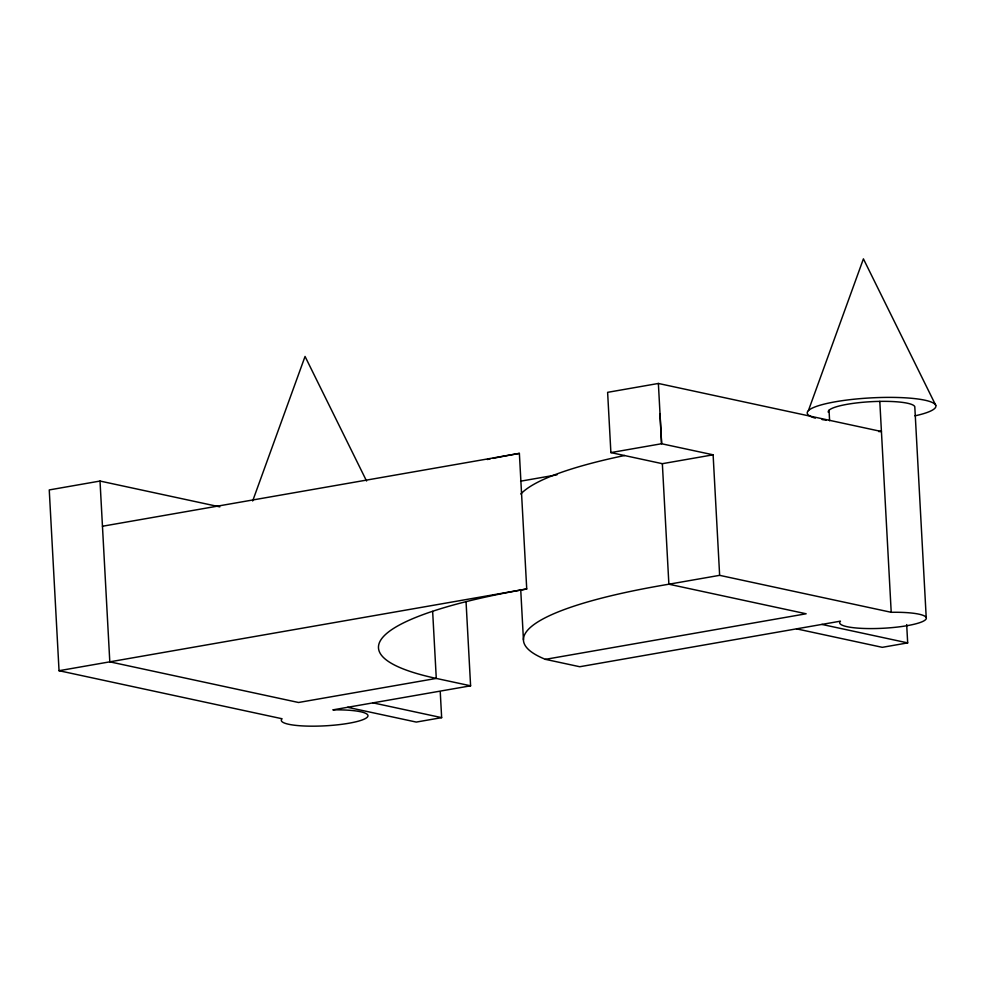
<?xml version="1.0" encoding="UTF-8"?>
<svg xmlns="http://www.w3.org/2000/svg" width="985" height="985" viewBox="0 0 985 985"><rect width="100%" height="100%" fill="white"/><g stroke="black" fill="none" stroke-linecap="round" stroke-linejoin="round"><path stroke-width="1.48" d="M252.665 500.971L305.054 356.447L366.568 481.012M808.414 410.61L863.414 258.858L935.75 405.327M219.84 506.869L100.014 481.049L49.25 489.927L59.038 670.711L282.092 718.755A43.389 7.831 -3.1 0 0 316.407 726.142A43.389 7.831 -3.1 0 0 367.171 717.277A43.389 7.831 -3.1 0 0 332.856 709.877L470.596 685.806L466.053 601.798M878.645 431.578A43.389 7.831 -3.1 0 1 881.427 431.504L658.374 383.46L607.622 392.338L610.885 452.595L662.351 463.689L713.115 454.811L719.641 575.338L891.216 612.301A43.389 7.831 -3.1 0 1 925.543 619.688A43.389 7.831 -3.1 0 1 874.779 628.553A43.389 7.831 -3.1 0 1 840.464 621.166L579.734 666.734L545.419 659.347A313.058 56.514 -3.1 0 1 668.877 584.216L719.641 575.338M659.95 413.601L661.588 443.742L713.115 454.811M102.452 526.249L519.378 453.383L526.729 588.968A337.473 60.922 -3.1 0 0 436.281 678.419L298.541 702.49L109.803 661.834L100.014 481.049M610.885 452.595L661.637 443.73L658.374 383.46M520.585 481.185L556.944 474.832M59.038 670.711L526.729 588.968M545.419 659.347L806.149 613.778L668.877 584.216L662.351 463.689M440.246 691.716L441.649 717.646L416.273 722.079L347.643 707.304M906.68 624.588L907.678 642.897L882.289 647.33L796.508 628.849M821.884 624.416L907.678 642.897M470.596 685.806L436.281 678.419L432.649 611.389M373.019 702.859L441.649 717.646M926.22 617.607L914.794 406.694A43.389 7.831 -3.1 0 0 868.511 401.843A43.389 7.831 -3.1 0 0 828.36 412.333M879.802 401.375L891.216 612.301M829.038 410.252L829.604 420.792M520.72 589.572L523.441 639.856M815.346 418.12A64.431 11.635 -3.1 0 1 836.056 401.658A64.431 11.635 -3.1 0 1 922.305 399.688A64.431 11.635 -3.1 0 1 914.954 415.842M826.341 420.164A64.431 11.635 -3.1 0 1 822.056 419.536M520.843 493.99A313.058 56.514 -3.1 0 1 624.638 455.501M487.316 459.515A337.473 60.922 -3.1 0 1 490.099 458.936M492.919 458.357A337.473 60.922 -3.1 0 1 519.378 453.383"/></g></svg>
